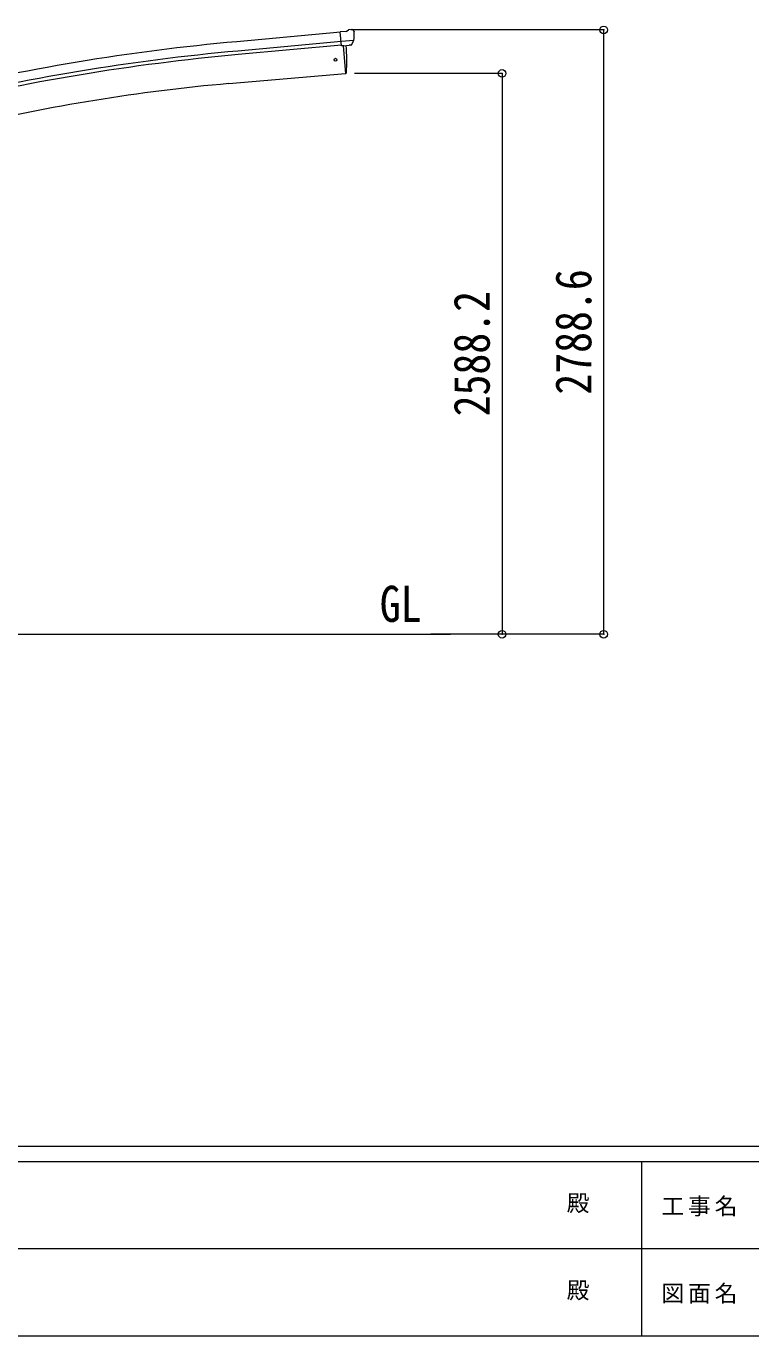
# Model space of a CAD drawing. Units: millimetres at full size. Extents: x -9783 to 33612, y -6828 to 13322.
# Drawn here: x -3309 to 35, y -6828 to -784 of the extents above; entities that cross this region are included whole.
import ezdxf
from ezdxf.enums import TextEntityAlignment as Align

# ---------------------------------------------------------------- set-up
doc = ezdxf.new("R2010")
doc.units = ezdxf.units.MM
doc.header["$LTSCALE"] = 35
doc.header["$PDMODE"] = 32
doc.header["$PDSIZE"] = 35
for name, color, linetype, lineweight in [('0-0_0', 7, 'Continuous', 9), ('0-1_本体', 4, 'Continuous', 9), ('0-2_部品', 7, 'Continuous', 9), ('0-A_寸法', 6, 'Continuous', 9), ('F-0_240', 7, 'Continuous', 9)]:
    doc.layers.add(name, color=color, linetype=linetype, lineweight=lineweight)
doc.styles.add('ＭＳ ゴシック', font='')
doc.styles.get('ＭＳ ゴシック').set_extended_font_data('MS Gothic')

msp = doc.modelspace()

# ---------------------------------------------------------------- linework, layer by layer
at = {"layer": '0-0_0', "color": 6}
for p, q in [((-643.66, -3590.31), (-643.66, -801.71)), ((-1112.67, -1002.11), (-1112.67, -3590.31))]:
    msp.add_line(p, q, dxfattribs=at)
at = {"layer": '0-0_0'}
msp.add_line((-7358.01, -3590.31), (-1351.34, -3590.31), dxfattribs=at)
at = {"layer": '0-1_本体'}
for p, q in [((-1859.12, -812.51), (-2336.44, -855.79)), ((-1855.36, -855.51), (-2332.54, -898.77)), ((-1853.89, -872.28), (-2331.02, -915.54)), ((-1846.67, -874.5), (-1835.51, -1002.1)), ((-2373.45, -1049.16), (-1835.51, -1002.1))]:
    msp.add_line(p, q, dxfattribs=at)
for centre, radius, start, end in [((-1431.74, -10845.71), 10030.81, 95.17465, 103.67464), ((-1431.74, -10845.71), 9987.65, 95.17465, 103.67464), ((-1431.74, -10845.71), 9970.81, 95.17465, 103.67464), ((-1639.83, -9434.48), 8417.35, 95.00001, 103.5)]:
    msp.add_arc(centre, radius, start, end, dxfattribs=at)
at = {"layer": '0-2_部品'}
for p, q in [((-1832.74, -808.12), (-1859.3, -810.44)), ((-1853.65, -875.11), (-1859.3, -810.44)), ((-1832.74, -808.12), (-1821.02, -801.35)), ((-1806.12, -799.77), (-1819.78, -800.96)), ((-1796.98, -805.52), (-1802.46, -800.92)), ((-1795.92, -807.56), (-1795.8, -808.9)), ((-1796.44, -850.41), (-1855.36, -855.56)), ((-1843.69, -874.23), (-1853.65, -875.11)), ((-1846.67, -874.5), (-1835.51, -1002.1)), ((-1810.08, -871.29), (-1817.78, -871.97)), ((-1807.69, -869.9), (-1796.76, -850.96)), ((-1835.51, -1002.1), (-1833.45, -1001.85))]:
    msp.add_line(p, q, dxfattribs=at)
for points in [[(-1843.69, -874.23), (-1843.41, -874.3), (-1818.04, -872.08), (-1817.78, -871.97)], [(-1796.37, -849.78), (-1796.65, -850.76), (-1796.76, -850.96)]]:
    msp.add_lwpolyline(points, dxfattribs=at)
msp.add_circle((-1881.2, -938.84), 6.5, dxfattribs=at)
for centre, radius, start, end in [((-1819.52, -803.95), 3, 95, 120), ((-1805.68, -804.75), 5, 50.00648, 94.99352), ((-1997.43, -826.54), 202.4, 353.4085, 5), ((-2729.28, -946.28), 900, 356.63919, 4.64986), ((-1833.82, -998.87), 3, 277, 356.63919)]:
    msp.add_arc(centre, radius, start, end, dxfattribs=at)
for centre, major_axis, ratio, start_param, end_param in [((-1791.59, -803.52), (-15.35, 3.44), 0.101033, 5.9751426, 5.9753737), ((-1798.91, -807.82), (2.71, -1.31), 0.997474, 0.5366567, 1.3225652), ((-1810.35, -868.3), (1.62, -2.54), 0.997631, 5.8041905, 5.8929484), ((-1810.42, -868.19), (-3.5, 2.17), 0.650902, 2.1145521, 2.1873627), ((-1810.29, -868.39), (1.62, -2.54), 0.997631, 5.965759, 6.7621801)]:
    msp.add_ellipse(centre, major_axis=major_axis, ratio=ratio, start_param=start_param, end_param=end_param, dxfattribs=at)
at = {"layer": '0-A_寸法'}
for p, q in [((-643.66, -801.71), (-1810.68, -801.71)), ((-1112.67, -1002.11), (-1793.98, -1002.11)), ((-1112.67, -3590.31), (-1441.5, -3590.31)), ((-643.66, -3590.31), (-1112.67, -3590.31))]:
    msp.add_line(p, q, dxfattribs=at)
for p in [(-643.66, -801.71), (-1112.67, -1002.11), (-1112.67, -3590.31), (-643.66, -3590.31)]:
    msp.add_point(p, dxfattribs=at)
at = {"layer": 'F-0_240', "color": 5}
for p, q in [((-9783.03, -5953.1), (9396.97, -5953.1)), ((-9783.03, -6023.1), (6285.75, -6023.1)), ((-469.25, -6023.1), (-469.25, -6828.1)), ((-3969.25, -6425.6), (3205.75, -6425.6)), ((-9783.03, -6828.1), (9396.97, -6828.1))]:
    msp.add_line(p, q, dxfattribs=at)

# ---------------------------------------------------------------- texts
at = {"layer": '0-0_0', "style": 'ＭＳ ゴシック', "width": 0.85}
msp.add_text('GL', height=166.8, dxfattribs=at).set_placement((-1677.29, -3583.38), align=Align.BOTTOM_LEFT)
at = {"layer": '0-A_寸法', "color": 7, "style": 'ＭＳ ゴシック', "width": 0.85}
for s, p in [('2788.6', (-650.66, -2484.76)), ('2588.2', (-1119.67, -2584.96))]:
    msp.add_text(s, height=166.8, rotation=90, dxfattribs=at).set_placement(p, align=Align.BOTTOM_LEFT)
at = {"layer": 'F-0_240', "style": 'ＭＳ ゴシック'}
for p in [(-814.24, -6276.85), (-814.24, -6679.35)]:
    msp.add_text('殿', height=76.98, dxfattribs=at).set_placement(p, align=Align.BOTTOM_LEFT)
at = {"layer": 'F-0_240', "char_height": 76.98, "attachment_point": 7, "style": 'ＭＳ ゴシック'}
for s, insert in [('\\T1.17;工事名', (-376.96, -6276.85)), ('\\T1.17;図面名', (-376.96, -6679.35))]:
    msp.add_mtext(s, dxfattribs=dict(at, insert=insert))

doc.saveas('drawing.dxf')
